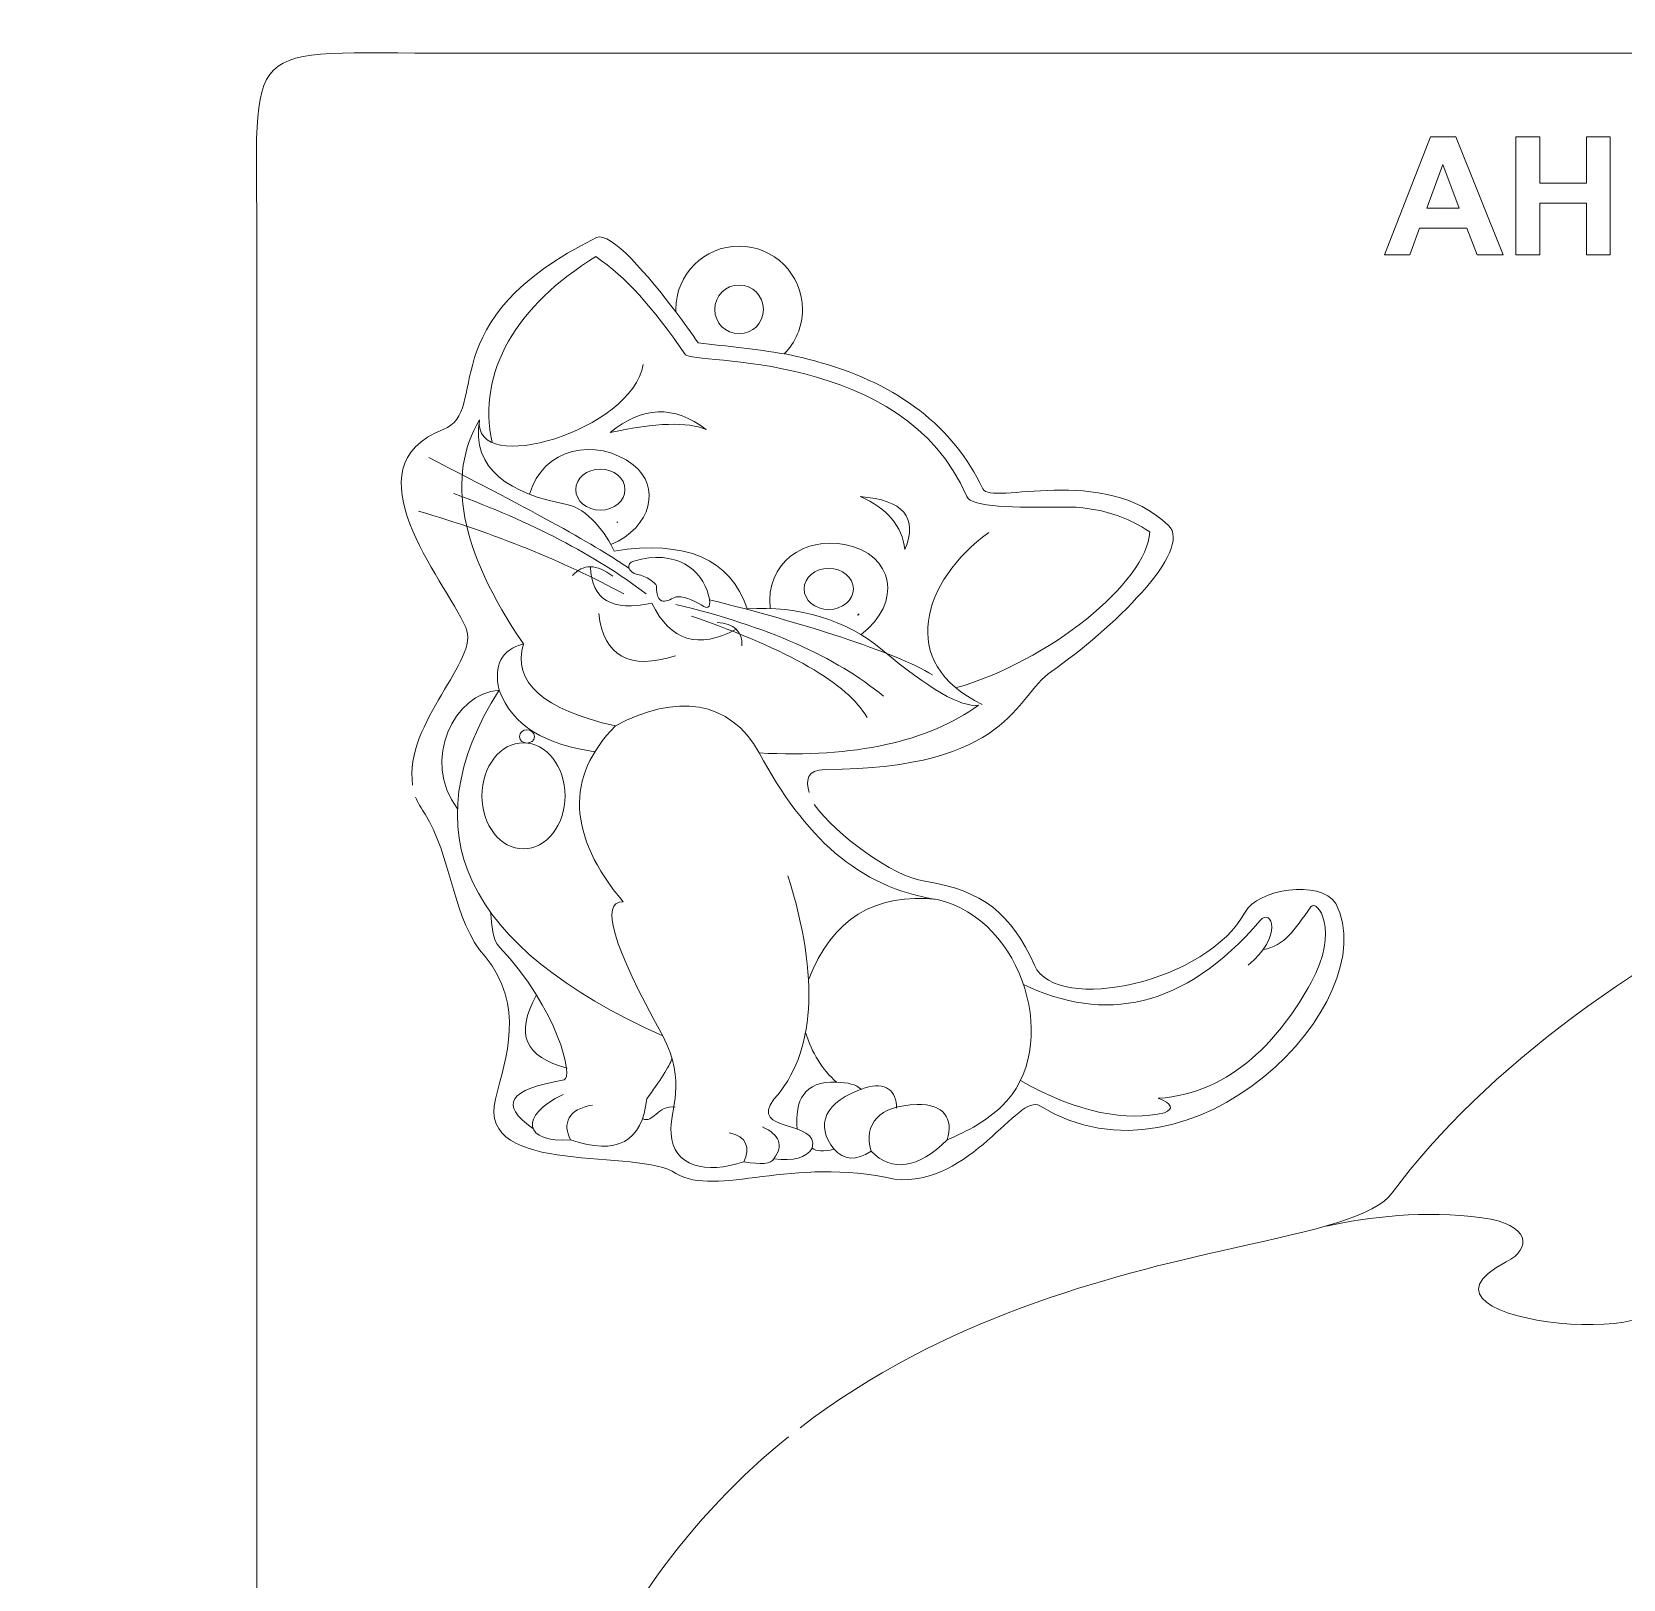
# Model space of a CAD drawing. Header units: millimetres. Extents: x -157 to 146, y -101 to 102.
# Drawn here: x -156.8 to -75.1, y 22.3 to 101.7 of the extents above; entities that cross this region are included whole.
import ezdxf

# ---------------------------------------------------------------- set-up
doc = ezdxf.new("R2010")
doc.units = ezdxf.units.MM
doc.header["$MEASUREMENT"] = 0
doc.layers.add('layer 1', color=7, linetype='Continuous')

msp = doc.modelspace()

# ---------------------------------------------------------------- linework, layer by layer
at = {"layer": 'layer 1', "color": 22, "lineweight": 9}
msp.add_ellipse((-131.5476, 62.4699), major_axis=(0, 2.7243), ratio=0.7832838, dxfattribs=at)
at = {"layer": 'layer 1', "color": 250, "lineweight": 9}
for points, knots in [([(-145.2239, -89.4805), (-145.2239, -29.4811), (-145.2239, 30.5182), (-145.2239, 90.5176), (-145.2239, 90.5176), (-145.2239, 101.6269), (-146.2814, 100.5684), (-135.1721, 100.5684), (-135.1721, 100.5684), (-45.2325, 100.5684), (44.7071, 100.5684), (134.6468, 100.5684), (134.6468, 100.5684), (145.7984, 100.5684), (144.7761, 101.6701), (144.7761, 90.515), (144.7761, 90.515), (144.7761, 30.5165), (144.7761, -29.482), (144.7761, -89.4805), (144.7761, -89.4805), (144.7761, -100.5424), (145.7711, -99.4316), (134.7144, -99.4316), (134.7144, -99.4316), (44.7296, -99.4316), (-45.2551, -99.4316), (-135.2398, -99.4316), (-135.2398, -99.4316), (-146.2558, -99.4316), (-145.2239, -100.498), (-145.2239, -89.4805)], [0, 0, 0, 0, 0.125, 0.125, 0.125, 0.125, 0.25, 0.25, 0.25, 0.25, 0.375, 0.375, 0.375, 0.375, 0.5, 0.5, 0.5, 0.5, 0.625, 0.625, 0.625, 0.625, 0.75, 0.75, 0.75, 0.75, 0.875, 0.875, 0.875, 0.875, 1, 1, 1, 1]), ([(-137.2341, 63.021), (-137.688, 66.267), (-133.742, 69.4449), (-134.5024, 71.1018), (-134.5024, 71.1018), (-135.6792, 73.6662), (-140.5939, 79.346), (-135.6651, 81.2665), (-135.6651, 81.2665), (-133.1965, 82.2284), (-136.4571, 86.8551), (-127.7923, 91.1093), (-127.7923, 91.1093), (-127.0704, 91.4637), (-125.1053, 89.1153), (-123.7367, 87.3052)], [0, 0, 0, 0, 0.25, 0.25, 0.25, 0.25, 0.5, 0.5, 0.5, 0.5, 0.75, 0.75, 0.75, 0.75, 1, 1, 1, 1]), ([(-123.7279, 87.2846), (-123.7299, 87.3314), (-123.731, 87.3785), (-123.731, 87.4258), (-123.731, 87.4258), (-123.731, 89.2203), (-122.2755, 90.6758), (-120.481, 90.6758), (-120.481, 90.6758), (-118.6865, 90.6758), (-117.231, 89.2203), (-117.231, 87.4258), (-117.231, 87.4258), (-117.231, 86.535), (-117.5899, 85.7275), (-118.1706, 85.1404)], [0, 0, 0, 0, 0.25, 0.25, 0.25, 0.25, 0.5, 0.5, 0.5, 0.5, 0.75, 0.75, 0.75, 0.75, 1, 1, 1, 1]), ([(-120.481, 88.6758), (-119.7908, 88.6758), (-119.231, 88.116), (-119.231, 87.4258), (-119.231, 87.4258), (-119.231, 86.7356), (-119.7908, 86.1758), (-120.481, 86.1758), (-120.481, 86.1758), (-121.1712, 86.1758), (-121.731, 86.7356), (-121.731, 87.4258), (-121.731, 87.4258), (-121.731, 88.116), (-121.1712, 88.6758), (-120.481, 88.6758)], [0, 0, 0, 0, 0.25, 0.25, 0.25, 0.25, 0.5, 0.5, 0.5, 0.5, 0.75, 0.75, 0.75, 0.75, 1, 1, 1, 1]), ([(-118.1706, 85.1404), (-117.9394, 85.1524), (-116.4429, 84.7439), (-116.2636, 84.6925), (-116.2636, 84.6925), (-112.3202, 83.5615), (-109.5004, 81.4227), (-107.98, 78.2251), (-107.98, 78.2251), (-107.558, 77.3378), (-101.8082, 79.5437), (-98.4565, 76.3485), (-98.4565, 76.3485), (-97.12, 75.0745), (-101.4293, 70.9525), (-104.4567, 68.8569), (-104.4567, 68.8569), (-106.392, 67.5175), (-106.5144, 63.8706), (-116.0669, 63.8204), (-116.0669, 63.8204), (-117.0156, 63.8154), (-117.0859, 63.2495), (-116.8791, 62.6475)], [0, 0, 0, 0, 0.1666667, 0.1666667, 0.1666667, 0.1666667, 0.3333333, 0.3333333, 0.3333333, 0.3333333, 0.5, 0.5, 0.5, 0.5, 0.6666667, 0.6666667, 0.6666667, 0.6666667, 0.8333333, 0.8333333, 0.8333333, 0.8333333, 1, 1, 1, 1]), ([(-126.714, 76.5203), (-126.7255, 76.5162), (-126.737, 76.5121), (-126.7486, 76.5081), (-126.7486, 76.5081), (-126.7459, 76.5046), (-126.7431, 76.5011), (-126.7404, 76.4975), (-126.7404, 76.4975), (-126.7316, 76.5051), (-126.7228, 76.5127), (-126.714, 76.5203)], [0, 0, 0, 0, 0.3333333, 0.3333333, 0.3333333, 0.3333333, 0.6666667, 0.6666667, 0.6666667, 0.6666667, 1, 1, 1, 1]), ([(-114.3253, 71.8082), (-114.35, 71.7876), (-114.3753, 71.7675), (-114.4012, 71.7479), (-114.4012, 71.7479), (-114.3957, 71.7452), (-114.3902, 71.7424), (-114.3847, 71.7397), (-114.3847, 71.7397), (-114.3645, 71.7623), (-114.3446, 71.7851), (-114.3253, 71.8082)], [0, 0, 0, 0, 0.3333333, 0.3333333, 0.3333333, 0.3333333, 0.6666667, 0.6666667, 0.6666667, 0.6666667, 1, 1, 1, 1]), ([(-116.6342, 62.0249), (-115.4698, 60.4469), (-112.6303, 58.3391), (-110.9466, 58.0834), (-110.9466, 58.0834), (-107.9743, 57.6319), (-106.5246, 56.414), (-105.3268, 53.7738), (-105.3268, 53.7738), (-104.1696, 51.2232), (-96.4184, 52.9222), (-94.5227, 56.5009), (-94.5227, 56.5009), (-93.9068, 57.6636), (-90.684, 58.2029), (-89.8668, 56.9539), (-89.8668, 56.9539), (-87.2714, 51.883), (-97.2451, 41.7556), (-105.0473, 46.5643), (-105.0473, 46.5643), (-106.174, 47.2587), (-108.5922, 42.3971), (-112.5058, 42.7949), (-112.5058, 42.7949), (-117.7606, 44.0114), (-121.6272, 41.8439), (-123.7297, 43.0974), (-123.7297, 43.0974), (-125.5335, 44.4144), (-133.9713, 42.89), (-132.9828, 46.9106), (-132.9828, 46.9106), (-132.4488, 49.0305), (-131.4535, 51.7067), (-133.505, 54.2229), (-133.505, 54.2229), (-135.1499, 55.9484), (-135.2877, 59.5503), (-136.5977, 61.5277), (-136.5977, 61.5277), (-136.7761, 61.7968), (-136.9746, 62.13), (-137.0783, 62.3984)], [0, 0, 0, 0, 0.0909091, 0.0909091, 0.0909091, 0.0909091, 0.1818182, 0.1818182, 0.1818182, 0.1818182, 0.2727273, 0.2727273, 0.2727273, 0.2727273, 0.3636364, 0.3636364, 0.3636364, 0.3636364, 0.4545455, 0.4545455, 0.4545455, 0.4545455, 0.5454545, 0.5454545, 0.5454545, 0.5454545, 0.6363636, 0.6363636, 0.6363636, 0.6363636, 0.7272727, 0.7272727, 0.7272727, 0.7272727, 0.8181818, 0.8181818, 0.8181818, 0.8181818, 0.9090909, 0.9090909, 0.9090909, 0.9090909, 1, 1, 1, 1]), ([(-61.2146, 60.5641), (-62.2824, 60.0881), (-63.5016, 59.5209), (-64.5435, 59.0188), (-64.5435, 59.0188), (-74.3661, 54.1549), (-82.2033, 48.5278), (-86.9774, 42.0992), (-86.9774, 42.0992), (-87.8946, 40.8642), (-90.7366, 40.2354), (-95.1932, 39.25), (-95.1932, 39.25), (-101.6472, 37.8078), (-110.0521, 35.6634), (-117.3476, 30.0507)], [0, 0, 0, 0, 0.25, 0.25, 0.25, 0.25, 0.5, 0.5, 0.5, 0.5, 0.75, 0.75, 0.75, 0.75, 1, 1, 1, 1]), ([(-90.3487, 40.3971), (-88.159, 40.8532), (-85.343, 41.2288), (-82.3531, 40.8202), (-82.3531, 40.8202), (-79.8958, 40.4845), (-79.7744, 39.2483), (-81.1249, 38.5573), (-81.1249, 38.5573), (-87.515, 35.2875), (-69.9312, 33.7553), (-73.8354, 37.6246), (-73.8354, 37.6246), (-75.0302, 38.8087), (-74.2363, 40.0509), (-72.5044, 39.885), (-72.5044, 39.885), (-70.3399, 39.6777), (-68.1953, 39.1959), (-66.2211, 38.8419)], [0, 0, 0, 0, 0.2, 0.2, 0.2, 0.2, 0.4, 0.4, 0.4, 0.4, 0.6, 0.6, 0.6, 0.6, 0.8, 0.8, 0.8, 0.8, 1, 1, 1, 1]), ([(-117.9476, 29.5842), (-122.846, 25.6371), (-127.2185, 20.0378), (-130.1443, 11.8921), (-130.1443, 11.8921), (-131.6357, 7.7399), (-156.7711, -8.0987), (-125.4185, -22.641), (-125.4185, -22.641), (-122.015, -24.2196), (-116.6493, -24.0949), (-111.9406, -22.8208), (-111.9406, -22.8208), (-108.2735, -27.0538), (-101.0348, -27.4216), (-94.8028, -28.6695), (-94.8028, -28.6695), (-91.2551, -29.4865), (-88.9083, -30.5011), (-88.0179, -32.6068), (-88.0179, -32.6068), (-87.4544, -33.9393), (-87.0457, -35.329), (-86.4001, -37.2449), (-86.4001, -37.2449), (-86.0106, -38.3386), (-85.7906, -38.8897), (-85.5396, -39.4315), (-85.5396, -39.4315), (-80.5784, -50.1389), (-98.6251, -49.9297), (-107.3653, -49.9209), (-107.3653, -49.9209), (-118.8312, -49.9096), (-124.1759, -56.6295), (-124.5928, -63.7362), (-124.5928, -63.7362), (-124.5868, -64.0343), (-124.5743, -64.4749), (-124.5511, -64.7685)], [0, 0, 0, 0, 0.1, 0.1, 0.1, 0.1, 0.2, 0.2, 0.2, 0.2, 0.3, 0.3, 0.3, 0.3, 0.4, 0.4, 0.4, 0.4, 0.5, 0.5, 0.5, 0.5, 0.6, 0.6, 0.6, 0.6, 0.7, 0.7, 0.7, 0.7, 0.8, 0.8, 0.8, 0.8, 0.9, 0.9, 0.9, 0.9, 1, 1, 1, 1])]:
    msp.add_open_spline(points, degree=3, knots=knots, dxfattribs=at)
at = {"layer": 'layer 1', "color": 22, "lineweight": 9}
for points, knots in [([(-81.2839, 90.2227), (-81.2839, 90.2227), (-82.616, 90.2227), (-82.616, 90.2227), (-82.616, 90.2227), (-82.616, 90.2227), (-83.1452, 91.5999), (-83.1452, 91.5999), (-83.1452, 91.5999), (-83.1452, 91.5999), (-85.568, 91.5999), (-85.568, 91.5999), (-85.568, 91.5999), (-85.568, 91.5999), (-86.0676, 90.2227), (-86.0676, 90.2227), (-86.0676, 90.2227), (-86.0676, 90.2227), (-87.3658, 90.2227), (-87.3658, 90.2227), (-87.3658, 90.2227), (-87.3658, 90.2227), (-85.005, 96.2834), (-85.005, 96.2834), (-85.005, 96.2834), (-85.005, 96.2834), (-83.711, 96.2834), (-83.711, 96.2834), (-83.711, 96.2834), (-83.711, 96.2834), (-81.2839, 90.2227), (-81.2839, 90.2227)], [0, 0, 0, 0, 0.125, 0.125, 0.125, 0.125, 0.25, 0.25, 0.25, 0.25, 0.375, 0.375, 0.375, 0.375, 0.5, 0.5, 0.5, 0.5, 0.625, 0.625, 0.625, 0.625, 0.75, 0.75, 0.75, 0.75, 0.875, 0.875, 0.875, 0.875, 1, 1, 1, 1]), ([(-80.6319, 90.2227), (-80.6319, 90.2227), (-80.6319, 96.2834), (-80.6319, 96.2834), (-80.6319, 96.2834), (-80.6319, 96.2834), (-79.4071, 96.2834), (-79.4071, 96.2834), (-79.4071, 96.2834), (-79.4071, 96.2834), (-79.4071, 93.8987), (-79.4071, 93.8987), (-79.4071, 93.8987), (-79.4071, 93.8987), (-77.0096, 93.8987), (-77.0096, 93.8987), (-77.0096, 93.8987), (-77.0096, 93.8987), (-77.0096, 96.2834), (-77.0096, 96.2834), (-77.0096, 96.2834), (-77.0096, 96.2834), (-75.7861, 96.2834), (-75.7861, 96.2834), (-75.7861, 96.2834), (-75.7861, 96.2834), (-75.7861, 90.2227), (-75.7861, 90.2227), (-75.7861, 90.2227), (-75.7861, 90.2227), (-77.0096, 90.2227), (-77.0096, 90.2227), (-77.0096, 90.2227), (-77.0096, 90.2227), (-77.0096, 92.8728), (-77.0096, 92.8728), (-77.0096, 92.8728), (-77.0096, 92.8728), (-79.4071, 92.8728), (-79.4071, 92.8728), (-79.4071, 92.8728), (-79.4071, 92.8728), (-79.4071, 90.2227), (-79.4071, 90.2227), (-79.4071, 90.2227), (-79.4071, 90.2227), (-80.6319, 90.2227), (-80.6319, 90.2227)], [0, 0, 0, 0, 0.0833333, 0.0833333, 0.0833333, 0.0833333, 0.1666667, 0.1666667, 0.1666667, 0.1666667, 0.25, 0.25, 0.25, 0.25, 0.3333333, 0.3333333, 0.3333333, 0.3333333, 0.4166667, 0.4166667, 0.4166667, 0.4166667, 0.5, 0.5, 0.5, 0.5, 0.5833333, 0.5833333, 0.5833333, 0.5833333, 0.6666667, 0.6666667, 0.6666667, 0.6666667, 0.75, 0.75, 0.75, 0.75, 0.8333333, 0.8333333, 0.8333333, 0.8333333, 0.9166667, 0.9166667, 0.9166667, 0.9166667, 1, 1, 1, 1]), ([(-83.5374, 92.6202), (-83.5374, 92.6202), (-84.3728, 94.8695), (-84.3728, 94.8695), (-84.3728, 94.8695), (-84.3728, 94.8695), (-85.1913, 92.6202), (-85.1913, 92.6202), (-85.1913, 92.6202), (-85.1913, 92.6202), (-83.5374, 92.6202), (-83.5374, 92.6202)], [0, 0, 0, 0, 0.3333333, 0.3333333, 0.3333333, 0.3333333, 0.6666667, 0.6666667, 0.6666667, 0.6666667, 1, 1, 1, 1]), ([(-133.1458, 80.5937), (-133.9548, 84.2224), (-131.8854, 87.6628), (-127.8297, 90.1353), (-127.8297, 90.1353), (-126.2473, 89.0386), (-124.9946, 87.6226), (-123.2294, 85.0999), (-123.2294, 85.0999), (-122.898, 84.6263), (-112.0344, 85.3799), (-108.7997, 77.8287), (-108.7997, 77.8287), (-108.5651, 77.2809), (-106.314, 77.2442), (-103.9049, 77.2885), (-103.9049, 77.2885), (-101.9407, 77.3246), (-100.4503, 76.7193), (-99.4118, 76.0078), (-99.4118, 76.0078), (-99.5538, 73.4108), (-104.6155, 69.3552), (-109.3818, 68.0034)], [0, 0, 0, 0, 0.1666667, 0.1666667, 0.1666667, 0.1666667, 0.3333333, 0.3333333, 0.3333333, 0.3333333, 0.5, 0.5, 0.5, 0.5, 0.6666667, 0.6666667, 0.6666667, 0.6666667, 0.8333333, 0.8333333, 0.8333333, 0.8333333, 1, 1, 1, 1]), ([(-123.7265, 87.31), (-123.3045, 86.7361), (-122.913, 86.1825), (-122.5868, 85.7195), (-122.5868, 85.7195), (-121.0936, 85.524), (-119.5985, 85.4008), (-118.1505, 85.1404)], [0, 0, 0, 0, 0.5, 0.5, 0.5, 0.5, 1, 1, 1, 1]), ([(-125.4029, 84.598), (-125.9449, 81.24), (-134.1689, 78.7529), (-133.8027, 81.7643), (-133.8027, 81.7643), (-135.5081, 78.9005), (-134.8318, 75.0561), (-131.5521, 70.2713)], [0, 0, 0, 0, 0.5, 0.5, 0.5, 0.5, 1, 1, 1, 1]), ([(-122.1724, 81.264), (-123.8122, 82.5269), (-125.452, 82.4736), (-127.0918, 81.1039), (-127.0918, 81.1039), (-124.7523, 81.6197), (-123.1125, 81.6731), (-122.1724, 81.264)], [0, 0, 0, 0, 0.5, 0.5, 0.5, 0.5, 1, 1, 1, 1]), ([(-133.8027, 81.7643), (-134.2446, 79.2116), (-132.188, 77.9535), (-129.322, 77.4219), (-129.322, 77.4219), (-128.2703, 77.2268), (-127.2664, 75.8808), (-126.8947, 75.0271), (-126.8947, 75.0271), (-123.2653, 75.6051), (-120.9043, 74.647), (-120.0734, 72.0589), (-120.0734, 72.0589), (-117.3623, 72.2279), (-115.0447, 71.5253), (-113.1206, 69.9511), (-113.1206, 69.9511), (-110.7374, 67.9411), (-109.0976, 66.9983), (-108.2012, 67.1229), (-108.2012, 67.1229), (-110.792, 65.2374), (-114.5418, 64.4192), (-119.4503, 64.6682)], [0, 0, 0, 0, 0.1666667, 0.1666667, 0.1666667, 0.1666667, 0.3333333, 0.3333333, 0.3333333, 0.3333333, 0.5, 0.5, 0.5, 0.5, 0.6666667, 0.6666667, 0.6666667, 0.6666667, 0.8333333, 0.8333333, 0.8333333, 0.8333333, 1, 1, 1, 1]), ([(-131.2322, 77.9418), (-130.5689, 80.2986), (-127.8282, 80.9286), (-125.9112, 79.4497), (-125.9112, 79.4497), (-124.4907, 78.3538), (-124.9493, 76.2612), (-127.0581, 75.3589)], [0, 0, 0, 0, 0.5, 0.5, 0.5, 0.5, 1, 1, 1, 1]), ([(-127.6002, 79.2362), (-126.903, 79.2362), (-126.3375, 78.7642), (-126.3375, 78.1823), (-126.3375, 78.1823), (-126.3375, 77.6004), (-126.903, 77.1284), (-127.6002, 77.1284), (-127.6002, 77.1284), (-128.2974, 77.1284), (-128.8628, 77.6004), (-128.8628, 78.1823), (-128.8628, 78.1823), (-128.8628, 78.7642), (-128.2974, 79.2362), (-127.6002, 79.2362)], [0, 0, 0, 0, 0.25, 0.25, 0.25, 0.25, 0.5, 0.5, 0.5, 0.5, 0.75, 0.75, 0.75, 0.75, 1, 1, 1, 1]), ([(-111.9727, 75.1006), (-111.295, 76.7549), (-112.0602, 77.6621), (-114.2685, 77.8221), (-114.2685, 77.8221), (-112.891, 77.2351), (-112.1258, 76.3279), (-111.9727, 75.1006)], [0, 0, 0, 0, 0.5, 0.5, 0.5, 0.5, 1, 1, 1, 1]), ([(-123.64, 72.6862), (-123.2328, 72.7263), (-122.6187, 72.3789), (-122.2917, 72.1901), (-122.2917, 72.1901), (-121.9016, 71.9648), (-121.9769, 72.4858), (-122.045, 72.7538), (-122.045, 72.7538), (-122.3815, 74.0789), (-123.7127, 75.1431), (-125.8784, 74.5136), (-125.8784, 74.5136), (-126.3021, 74.3905), (-126.1979, 73.9306), (-125.6899, 73.8279), (-125.6899, 73.8279), (-125.2844, 73.7459), (-124.7247, 73.3979), (-124.7241, 73.2438), (-124.7241, 73.2438), (-124.7184, 71.9136), (-123.9806, 72.6525), (-123.64, 72.6862)], [0, 0, 0, 0, 0.1666667, 0.1666667, 0.1666667, 0.1666667, 0.3333333, 0.3333333, 0.3333333, 0.3333333, 0.5, 0.5, 0.5, 0.5, 0.6666667, 0.6666667, 0.6666667, 0.6666667, 0.8333333, 0.8333333, 0.8333333, 0.8333333, 1, 1, 1, 1]), ([(-118.896, 72.0767), (-119.1223, 74.4424), (-117.1458, 75.7695), (-115.0556, 75.3674), (-115.0556, 75.3674), (-112.5349, 74.8825), (-112.0701, 72.3865), (-114.2319, 70.7372)], [0, 0, 0, 0, 0.5, 0.5, 0.5, 0.5, 1, 1, 1, 1]), ([(-115.8841, 74.1417), (-115.1868, 74.1417), (-114.6214, 73.6697), (-114.6214, 73.0878), (-114.6214, 73.0878), (-114.6214, 72.5059), (-115.1868, 72.0339), (-115.8841, 72.0339), (-115.8841, 72.0339), (-116.5813, 72.0339), (-117.1467, 72.5059), (-117.1467, 73.0878), (-117.1467, 73.0878), (-117.1467, 73.6697), (-116.5813, 74.1417), (-115.8841, 74.1417)], [0, 0, 0, 0, 0.25, 0.25, 0.25, 0.25, 0.5, 0.5, 0.5, 0.5, 0.75, 0.75, 0.75, 0.75, 1, 1, 1, 1]), ([(-116.9221, 53.0282), (-115.7225, 56.1479), (-113.5151, 57.5198), (-110.3001, 57.1441), (-110.3001, 57.1441), (-114.4215, 57.7666), (-117.1218, 60.3896), (-119.4503, 64.6682), (-119.4503, 64.6682), (-120.939, 67.4037), (-123.7357, 67.7276), (-126.8295, 66.0557), (-126.8295, 66.0557), (-130.5464, 66.8917), (-132.1206, 68.2969), (-131.5521, 70.2713), (-131.5521, 70.2713), (-132.6672, 69.96), (-133.0826, 69.1684), (-132.7984, 67.8966), (-132.7984, 67.8966), (-135.0832, 67.7455), (-136.8176, 64.2975), (-134.9331, 61.8112)], [0, 0, 0, 0, 0.1666667, 0.1666667, 0.1666667, 0.1666667, 0.3333333, 0.3333333, 0.3333333, 0.3333333, 0.5, 0.5, 0.5, 0.5, 0.6666667, 0.6666667, 0.6666667, 0.6666667, 0.8333333, 0.8333333, 0.8333333, 0.8333333, 1, 1, 1, 1]), ([(-131.3685, 65.8639), (-131.1575, 65.8639), (-130.9864, 65.7079), (-130.9864, 65.5155), (-130.9864, 65.5155), (-130.9864, 65.0639), (-131.7506, 65.0639), (-131.7506, 65.5155), (-131.7506, 65.5155), (-131.7506, 65.7079), (-131.5795, 65.8639), (-131.3685, 65.8639)], [0, 0, 0, 0, 0.3333333, 0.3333333, 0.3333333, 0.3333333, 0.6666667, 0.6666667, 0.6666667, 0.6666667, 1, 1, 1, 1]), ([(-126.8295, 66.0557), (-129.4094, 63.4409), (-129.2782, 60.4348), (-126.4359, 57.0373), (-126.4359, 57.0373), (-127.6384, 57.0551), (-126.9606, 54.7605), (-124.4025, 50.1535), (-124.4025, 50.1535), (-123.147, 47.7442), (-124.04, 46.4243), (-123.9762, 45.1375), (-123.9762, 45.1375), (-123.893, 43.4602), (-122.1833, 43.0385), (-120.2374, 43.6967), (-120.2374, 43.6967), (-119.3519, 43.5366), (-118.8435, 43.5811), (-118.7014, 43.8479), (-118.7014, 43.8479), (-117.6957, 43.7056), (-117.0343, 43.8923), (-116.7282, 44.3904)], [0, 0, 0, 0, 0.1666667, 0.1666667, 0.1666667, 0.1666667, 0.3333333, 0.3333333, 0.3333333, 0.3333333, 0.5, 0.5, 0.5, 0.5, 0.6666667, 0.6666667, 0.6666667, 0.6666667, 0.8333333, 0.8333333, 0.8333333, 0.8333333, 1, 1, 1, 1]), ([(-117.9745, 58.3714), (-116.3346, 53.0885), (-116.5751, 49.2642), (-118.696, 46.8984), (-118.696, 46.8984), (-120.0345, 45.1701), (-116.3276, 45.8787), (-116.7282, 44.3904)], [0, 0, 0, 0, 0.5, 0.5, 0.5, 0.5, 1, 1, 1, 1]), ([(-106.0442, 47.872), (-103.0634, 46.1459), (-100.5709, 45.7743), (-98.6575, 46.2047), (-98.6575, 46.2047), (-98.1546, 46.4182), (-98.2638, 46.6672), (-98.9854, 46.9518), (-98.9854, 46.9518), (-95.1373, 47.1919), (-92.6579, 50.1397), (-91.1365, 52.884), (-91.1365, 52.884), (-89.6501, 55.565), (-90.8205, 57.2188), (-91.1466, 56.7706), (-91.1466, 56.7706), (-92.0367, 55.5475), (-92.4665, 54.8025), (-93.5932, 54.5798)], [0, 0, 0, 0, 0.2, 0.2, 0.2, 0.2, 0.4, 0.4, 0.4, 0.4, 0.6, 0.6, 0.6, 0.6, 0.8, 0.8, 0.8, 0.8, 1, 1, 1, 1]), ([(-133.2356, 56.4985), (-133.1591, 55.7922), (-133.169, 55.1126), (-132.7656, 54.6894), (-132.7656, 54.6894), (-129.787, 51.5646), (-128.9644, 47.9937), (-129.4643, 47.9029), (-129.4643, 47.9029), (-132.3143, 47.3851), (-132.8158, 46.65), (-131.0709, 45.4077)], [0, 0, 0, 0, 0.3333333, 0.3333333, 0.3333333, 0.3333333, 0.6666667, 0.6666667, 0.6666667, 0.6666667, 1, 1, 1, 1]), ([(-109.8082, 44.8173), (-108.7258, 45.2797), (-107.756, 45.8196), (-107.0205, 46.5249), (-107.0205, 46.5249), (-103.8746, 49.5415), (-105.8835, 56.1302), (-110.3001, 57.1441)], [0, 0, 0, 0, 0.5, 0.5, 0.5, 0.5, 1, 1, 1, 1]), ([(-94.3714, 53.7733), (-92.548, 55.2402), (-93.1612, 56.7613), (-93.754, 56.0668), (-93.754, 56.0668), (-97.6563, 51.4947), (-101.7866, 50.8122), (-105.8912, 52.7926)], [0, 0, 0, 0, 0.5, 0.5, 0.5, 0.5, 1, 1, 1, 1]), ([(-123.9291, 49.0002), (-124.0546, 48.5763), (-124.5646, 47.8273), (-125.2224, 46.9251), (-125.2224, 46.9251), (-125.452, 44.7106), (-126.7529, 44.0079), (-129.1252, 44.8173), (-129.1252, 44.8173), (-131.5193, 44.6305), (-131.8211, 46.0624), (-129.5083, 47.1387)], [0, 0, 0, 0, 0.3333333, 0.3333333, 0.3333333, 0.3333333, 0.6666667, 0.6666667, 0.6666667, 0.6666667, 1, 1, 1, 1]), ([(-117.5052, 45.3519), (-117.6254, 46.8549), (-117.1573, 47.8359), (-115.4819, 47.7789), (-115.4819, 47.7789), (-114.9, 47.7591), (-114.4762, 47.6722), (-114.2105, 47.3954)], [0, 0, 0, 0, 0.5, 0.5, 0.5, 0.5, 1, 1, 1, 1]), ([(-115.6131, 44.337), (-116.5861, 45.5644), (-116.1526, 46.7955), (-114.0061, 47.4854), (-114.0061, 47.4854), (-112.9881, 47.8126), (-112.3895, 47.3364), (-112.4004, 46.4381)], [0, 0, 0, 0, 0.5, 0.5, 0.5, 0.5, 1, 1, 1, 1]), ([(-113.7109, 44.2303), (-114.1045, 45.6355), (-113.3309, 46.5787), (-111.3496, 46.6316), (-111.3496, 46.6316), (-109.9775, 46.6682), (-109.4693, 45.9201), (-109.8082, 44.8173), (-109.8082, 44.8173), (-111.3058, 43.3409), (-112.6068, 43.1452), (-113.7109, 44.2303)], [0, 0, 0, 0, 0.3333333, 0.3333333, 0.3333333, 0.3333333, 0.6666667, 0.6666667, 0.6666667, 0.6666667, 1, 1, 1, 1])]:
    msp.add_open_spline(points, degree=3, knots=knots, dxfattribs=at)
for points in [[(-136.406, 79.8232), (-131.0444, 77.0966), (-127.6165, 75.1985), (-126.1225, 74.1287)], [(-135.1269, 77.9822), (-131.1585, 76.5325), (-127.868, 74.816), (-125.2552, 72.8327)], [(-136.9307, 77.075), (-133.0061, 75.9277), (-129.4969, 74.5136), (-126.4032, 72.8327)], [(-107.6764, 75.9811), (-111.0653, 73.5086), (-112.4355, 69.2706), (-108.0047, 67.1628)], [(-129.0268, 73.7665), (-128.4912, 74.3802), (-127.8024, 74.3713), (-126.9607, 73.7399)], [(-128.1085, 74.2201), (-128.0648, 72.5303), (-127.0153, 71.9078), (-124.9601, 72.3524)], [(-124.9601, 72.3524), (-123.998, 70.4136), (-122.555, 69.9689), (-120.631, 71.0184)], [(-123.727, 72.2909), (-119.0711, 71.1808), (-115.5178, 69.6089), (-113.067, 67.5751)], [(-122.0013, 72.5311), (-117.2427, 71.3458), (-112.526, 69.8638), (-110.5539, 68.6743)], [(-127.6822, 71.8188), (-127.4198, 69.6221), (-126.1079, 68.9017), (-123.7466, 69.6576)], [(-122.9246, 71.6914), (-117.9139, 69.9596), (-114.9119, 68.2279), (-113.9185, 66.496)], [(-121.6148, 71.3652), (-120.7294, 71.303), (-120.303, 70.9028), (-120.3358, 70.1646)], [(-132.7984, 67.8966), (-137.3899, 60.6482), (-134.5913, 54.7339), (-124.4025, 50.1535)], [(-132.7984, 67.8966), (-132.1097, 66.0379), (-130.42, 65.1052), (-127.8834, 64.732)], [(-130.88, 52.2549), (-131.9841, 50.1827), (-131.4809, 49.1029), (-129.3054, 48.4893)], [(-117.0722, 50.3342), (-116.7501, 49.2731), (-116.22, 48.4213), (-115.4819, 47.7789)], [(-128.0102, 46.6052), (-129.2453, 46.4), (-129.5734, 45.6444), (-129.1252, 44.8173)], [(-125.4395, 45.9066), (-124.8793, 45.6213), (-124.6755, 46.6227), (-123.7546, 46.5003)], [(-120.9917, 45.1821), (-120.0626, 44.9951), (-119.9204, 44.3992), (-120.2374, 43.6967)], [(-119.2842, 45.487), (-118.4097, 45.069), (-118.1768, 44.5327), (-118.7014, 43.8479)], [(-116.7282, 44.3904), (-116.5315, 44.2303), (-116.1597, 44.2125), (-115.6131, 44.337)], [(-113.7109, 44.2303), (-114.4761, 43.7322), (-115.1102, 43.7678), (-115.6131, 44.337)]]:
    msp.add_open_spline(points, degree=3, dxfattribs=at)

doc.saveas('drawing.dxf')
